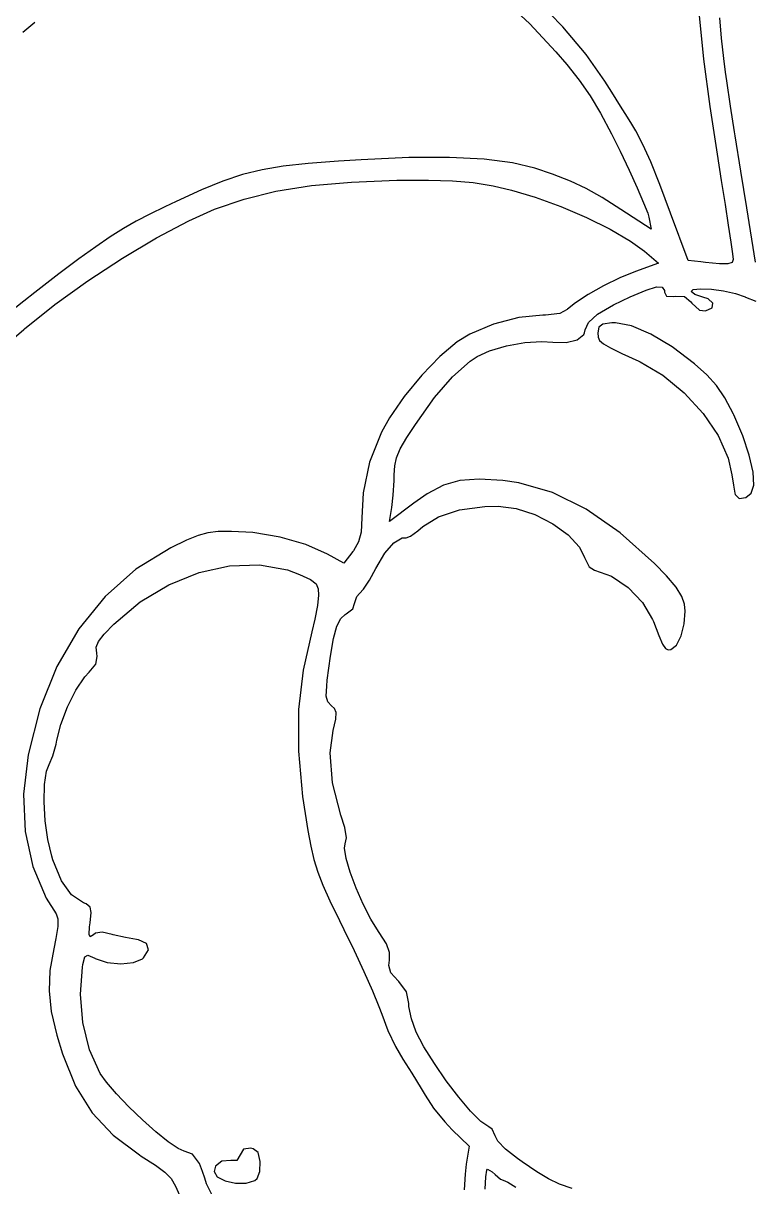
# Model space of a CAD drawing. Header units: inches. Extents: x -2.16 to 7.19, y -6.87 to -1.22.
# Drawn here: x 3.785 to 4.293, y -5.221 to -4.414 of the extents above; entities that cross this region are included whole.
import ezdxf

# ---------------------------------------------------------------- set-up
doc = ezdxf.new("R2010")
doc.units = ezdxf.units.IN
doc.header["$MEASUREMENT"] = 0
doc.layers.add('Front', color=13, linetype='CONTINUOUS', true_color=0xc83434)

msp = doc.modelspace()

# ---------------------------------------------------------------- linework, layer by layer
at = {"layer": 'Front', "linetype": 'CONTINUOUS'}
for p, q in [((4.11897, -4.39781), (4.13663, -4.41426)), ((4.15961, -4.41661), (4.14162, -4.39805)), ((3.78525, -4.42035), (3.7934, -4.41329)), ((4.13663, -4.41426), (4.15479, -4.43395)), ((4.25408, -4.40876), (4.25726, -4.43906)), ((4.26973, -4.42439), (4.26847, -4.41033)), ((4.17573, -4.43576), (4.15961, -4.41661)), ((4.27132, -4.43867), (4.26973, -4.42439)), ((4.15479, -4.43395), (4.16233, -4.4428)), ((4.18875, -4.45421), (4.17573, -4.43576)), ((4.27257, -4.44817), (4.27132, -4.43867)), ((4.16233, -4.4428), (4.17101, -4.45368)), ((4.25726, -4.43906), (4.2616, -4.47184)), ((4.17101, -4.45368), (4.17856, -4.46446)), ((4.19365, -4.46204), (4.18875, -4.45421)), ((4.27335, -4.45411), (4.27257, -4.44817)), ((4.27592, -4.47166), (4.27335, -4.45411)), ((4.19968, -4.47165), (4.19365, -4.46204)), ((4.17856, -4.46446), (4.18577, -4.47642)), ((4.18577, -4.47642), (4.19344, -4.49086)), ((4.20455, -4.47938), (4.19968, -4.47165)), ((4.2616, -4.47184), (4.26664, -4.50498)), ((4.2787, -4.48951), (4.27592, -4.47166)), ((4.2075, -4.48405), (4.20455, -4.47938)), ((4.2103, -4.48871), (4.2075, -4.48405)), ((4.19344, -4.49086), (4.19943, -4.50295)), ((4.21517, -4.49815), (4.2103, -4.48871)), ((4.27913, -4.49225), (4.2787, -4.48951)), ((4.28309, -4.51684), (4.27913, -4.49225)), ((4.19943, -4.50295), (4.20568, -4.51614)), ((4.22061, -4.51036), (4.21517, -4.49815)), ((4.004, -4.50981), (3.98304, -4.51146)), ((4.01989, -4.50877), (4.004, -4.50981)), ((4.05278, -4.50734), (4.01989, -4.50877)), ((4.08109, -4.50721), (4.05278, -4.50734)), ((4.10499, -4.5084), (4.08109, -4.50721)), ((4.12465, -4.51091), (4.10499, -4.5084)), ((4.14025, -4.51475), (4.12465, -4.51091)), ((4.2269, -4.52601), (4.22061, -4.51036)), ((4.26664, -4.50498), (4.26952, -4.52316)), ((3.93752, -4.51911), (3.92393, -4.52365)), ((3.95106, -4.51578), (3.93752, -4.51911)), ((3.96581, -4.51334), (3.95106, -4.51578)), ((3.98304, -4.51146), (3.96581, -4.51334)), ((4.15249, -4.51892), (4.14025, -4.51475)), ((4.16502, -4.52373), (4.15249, -4.51892)), ((4.20568, -4.51614), (4.21122, -4.52834)), ((4.2872, -4.54218), (4.28309, -4.51684)), ((3.92393, -4.52365), (3.90902, -4.52976)), ((3.96071, -4.53073), (3.98534, -4.52679)), ((3.98534, -4.52679), (4.0131, -4.52427)), ((4.0131, -4.52427), (4.04464, -4.52306)), ((4.04464, -4.52306), (4.0665, -4.52294)), ((4.0665, -4.52294), (4.08324, -4.52336)), ((4.08324, -4.52336), (4.0974, -4.5246)), ((4.0974, -4.5246), (4.11139, -4.52697)), ((4.11139, -4.52697), (4.124, -4.52985)), ((4.17592, -4.52882), (4.16502, -4.52373)), ((4.23435, -4.54577), (4.2269, -4.52601)), ((4.26952, -4.52316), (4.27212, -4.53982)), ((3.90902, -4.52976), (3.89154, -4.53774)), ((3.93854, -4.53618), (3.96071, -4.53073)), ((4.124, -4.52985), (4.14047, -4.53468)), ((4.14047, -4.53468), (4.1582, -4.54121)), ((4.18697, -4.53504), (4.17592, -4.52882)), ((4.19998, -4.54324), (4.18697, -4.53504)), ((4.21122, -4.52834), (4.21563, -4.5386)), ((3.88369, -4.54147), (3.87315, -4.54661)), ((3.89154, -4.53774), (3.88369, -4.54147)), ((3.90022, -4.55125), (3.91818, -4.54321)), ((3.91818, -4.54321), (3.93854, -4.53618)), ((4.1582, -4.54121), (4.17595, -4.54886)), ((4.22095, -4.55689), (4.19998, -4.54324)), ((4.21563, -4.5386), (4.21849, -4.54596)), ((4.27212, -4.53982), (4.27435, -4.55429)), ((4.29334, -4.57993), (4.2872, -4.54218)), ((3.86377, -4.55149), (3.85486, -4.55657)), ((3.87315, -4.54661), (3.86377, -4.55149)), ((3.87787, -4.56305), (3.90022, -4.55125)), ((4.17595, -4.54886), (4.19247, -4.55707)), ((4.21849, -4.54596), (4.21932, -4.54875)), ((4.21932, -4.54875), (4.22095, -4.55689)), ((4.2465, -4.57875), (4.23435, -4.54577)), ((3.85486, -4.55657), (3.84573, -4.56231)), ((4.19247, -4.55707), (4.20652, -4.56525)), ((4.27435, -4.55429), (4.2761, -4.56591)), ((3.84573, -4.56231), (3.83571, -4.56915)), ((3.85419, -4.57713), (3.87787, -4.56305)), ((4.20652, -4.56525), (4.21625, -4.5723)), ((4.2761, -4.56591), (4.27726, -4.57401)), ((3.83571, -4.56915), (3.8241, -4.57756)), ((4.21625, -4.5723), (4.22599, -4.58061)), ((4.27726, -4.57401), (4.27775, -4.57793)), ((3.8241, -4.57756), (3.81022, -4.588)), ((3.83031, -4.5928), (3.85419, -4.57713)), ((4.22599, -4.58061), (4.21, -4.58637)), ((4.25525, -4.57973), (4.2465, -4.57875)), ((4.25864, -4.5801), (4.25525, -4.57973)), ((4.26831, -4.58095), (4.25864, -4.5801)), ((4.27413, -4.58094), (4.26831, -4.58095)), ((4.27699, -4.58002), (4.27413, -4.58094)), ((4.27775, -4.5781), (4.27699, -4.58002)), ((4.27775, -4.57793), (4.27775, -4.5781)), ((3.81022, -4.588), (3.7934, -4.60092)), ((4.19922, -4.59079), (4.18782, -4.59635)), ((4.21, -4.58637), (4.19922, -4.59079)), ((3.80734, -4.60934), (3.83031, -4.5928)), ((4.18782, -4.59635), (4.17711, -4.60232)), ((4.2064, -4.60391), (4.21734, -4.59926)), ((4.21734, -4.59926), (4.22456, -4.59705)), ((4.22456, -4.59705), (4.22865, -4.5972)), ((4.22865, -4.5972), (4.23019, -4.59962)), ((4.23019, -4.59962), (4.23025, -4.60058)), ((4.24858, -4.6003), (4.25011, -4.59877)), ((4.25011, -4.59877), (4.25522, -4.59828)), ((4.25522, -4.59828), (4.26264, -4.59868)), ((4.26264, -4.59868), (4.27109, -4.59985)), ((4.27109, -4.59985), (4.2793, -4.60165)), ((3.78576, -4.60683), (3.76582, -4.62283)), ((3.7934, -4.60092), (3.78576, -4.60683)), ((4.16839, -4.60797), (4.16295, -4.61257)), ((4.17711, -4.60232), (4.16839, -4.60797)), ((4.19471, -4.60956), (4.2064, -4.60391)), ((4.23025, -4.60058), (4.23152, -4.60335)), ((4.23152, -4.60335), (4.23607, -4.60373)), ((4.23607, -4.60373), (4.23775, -4.60351)), ((4.23775, -4.60351), (4.24413, -4.60373)), ((4.24413, -4.60373), (4.24852, -4.60745)), ((4.24852, -4.60745), (4.24916, -4.60838)), ((4.25123, -4.6024), (4.24858, -4.6003)), ((4.25671, -4.60407), (4.25123, -4.6024)), ((4.26051, -4.60528), (4.25671, -4.60407)), ((4.26368, -4.60833), (4.26051, -4.60528)), ((4.2793, -4.60165), (4.28598, -4.60397)), ((4.28598, -4.60397), (4.28639, -4.60416)), ((4.28639, -4.60416), (4.29339, -4.60684)), ((3.78641, -4.62605), (3.80734, -4.60934)), ((4.15755, -4.61548), (4.14768, -4.61653)), ((4.16276, -4.61279), (4.15755, -4.61548)), ((4.16295, -4.61257), (4.16276, -4.61279)), ((4.17735, -4.62174), (4.18376, -4.61605)), ((4.18376, -4.61605), (4.19471, -4.60956)), ((4.24916, -4.60838), (4.25441, -4.61308)), ((4.25441, -4.61308), (4.25854, -4.61358)), ((4.25854, -4.61358), (4.26311, -4.61156)), ((4.26311, -4.61156), (4.26368, -4.60833)), ((4.11159, -4.62293), (4.09524, -4.62987)), ((4.12919, -4.61826), (4.11159, -4.62293)), ((4.14584, -4.61655), (4.12919, -4.61826)), ((4.14768, -4.61653), (4.14584, -4.61655)), ((4.17525, -4.62678), (4.17735, -4.62174)), ((4.18736, -4.62295), (4.18458, -4.62506)), ((4.19373, -4.622), (4.18736, -4.62295)), ((4.19622, -4.62194), (4.19373, -4.622)), ((4.20738, -4.62411), (4.19622, -4.62194)), ((4.22068, -4.62981), (4.20738, -4.62411)), ((3.77907, -4.63244), (3.7858, -4.62657)), ((3.7858, -4.62657), (3.78641, -4.62605)), ((4.09524, -4.62987), (4.08638, -4.63522)), ((4.16952, -4.63369), (4.17428, -4.62995)), ((4.17428, -4.62995), (4.17459, -4.62895)), ((4.17459, -4.62895), (4.17525, -4.62678)), ((4.18458, -4.62506), (4.184, -4.62895)), ((4.184, -4.62895), (4.18418, -4.63179)), ((4.18418, -4.63179), (4.18519, -4.63413)), ((4.23543, -4.63869), (4.22068, -4.62981)), ((4.08638, -4.63522), (4.07442, -4.6452)), ((4.10883, -4.64127), (4.12047, -4.63797)), ((4.12047, -4.63797), (4.13323, -4.63568)), ((4.13323, -4.63568), (4.1452, -4.63479)), ((4.1452, -4.63479), (4.15267, -4.63528)), ((4.15267, -4.63528), (4.16191, -4.63562)), ((4.16191, -4.63562), (4.16952, -4.63369)), ((4.18519, -4.63413), (4.18778, -4.63648)), ((4.18778, -4.63648), (4.19268, -4.63934)), ((4.19268, -4.63934), (4.20062, -4.64322)), ((4.25091, -4.6504), (4.23543, -4.63869)), ((4.07442, -4.6452), (4.06177, -4.65829)), ((4.08316, -4.65943), (4.09548, -4.64858)), ((4.09548, -4.64858), (4.10025, -4.64524)), ((4.10025, -4.64524), (4.10883, -4.64127)), ((4.20062, -4.64322), (4.21234, -4.64861)), ((4.21234, -4.64861), (4.21317, -4.64899)), ((4.21317, -4.64899), (4.22903, -4.65819)), ((4.25944, -4.65791), (4.25091, -4.6504)), ((4.06177, -4.65829), (4.04968, -4.673)), ((4.07066, -4.67384), (4.08316, -4.65943)), ((4.22903, -4.65819), (4.24386, -4.67042)), ((4.26631, -4.66539), (4.25944, -4.65791)), ((4.24386, -4.67042), (4.25687, -4.68473)), ((4.27199, -4.67391), (4.26631, -4.66539)), ((4.04968, -4.673), (4.03942, -4.68782)), ((4.0574, -4.69245), (4.07066, -4.67384)), ((4.2779, -4.68531), (4.27199, -4.67391)), ((4.03942, -4.68782), (4.03383, -4.69779)), ((4.25687, -4.68473), (4.26729, -4.70016)), ((4.27813, -4.68579), (4.2779, -4.68531)), ((4.28439, -4.70025), (4.27813, -4.68579)), ((4.05149, -4.70156), (4.0574, -4.69245)), ((4.03383, -4.69779), (4.02553, -4.71861)), ((4.04689, -4.70943), (4.05149, -4.70156)), ((4.26729, -4.70016), (4.27433, -4.71575)), ((4.28893, -4.71377), (4.28439, -4.70025)), ((4.04424, -4.71555), (4.04689, -4.70943)), ((4.02553, -4.71861), (4.02118, -4.73983)), ((4.04273, -4.72745), (4.04303, -4.72114)), ((4.04303, -4.72114), (4.04424, -4.71555)), ((4.27433, -4.71575), (4.27696, -4.7273)), ((4.29157, -4.72549), (4.28893, -4.71377)), ((4.04266, -4.73122), (4.04273, -4.72745)), ((4.27696, -4.7273), (4.27794, -4.73462)), ((4.29211, -4.73457), (4.29157, -4.72549)), ((4.04208, -4.74142), (4.04266, -4.73122)), ((4.07683, -4.73464), (4.06567, -4.74049)), ((4.0883, -4.73141), (4.07683, -4.73464)), ((4.10155, -4.73043), (4.0883, -4.73141)), ((4.11809, -4.73133), (4.10155, -4.73043)), ((4.12918, -4.73287), (4.11809, -4.73133)), ((4.15248, -4.73963), (4.12918, -4.73287)), ((4.27794, -4.73462), (4.2789, -4.74001)), ((4.29036, -4.74016), (4.29211, -4.73457)), ((4.02118, -4.73983), (4.02025, -4.75728)), ((4.04109, -4.75005), (4.04208, -4.74142)), ((4.06567, -4.74049), (4.05625, -4.7471)), ((4.17584, -4.75119), (4.15248, -4.73963)), ((4.2789, -4.74001), (4.27913, -4.74092)), ((4.27913, -4.74092), (4.28201, -4.74375)), ((4.28201, -4.74375), (4.28659, -4.74316)), ((4.28659, -4.74316), (4.29036, -4.74016)), ((4.05625, -4.7471), (4.03948, -4.7598)), ((4.03948, -4.7598), (4.04109, -4.75005)), ((4.07334, -4.75646), (4.08789, -4.75177)), ((4.08789, -4.75177), (4.10546, -4.74934)), ((4.10546, -4.74934), (4.11474, -4.74905)), ((4.11474, -4.74905), (4.12727, -4.75064)), ((4.12727, -4.75064), (4.14031, -4.75496)), ((4.19937, -4.76762), (4.17584, -4.75119)), ((4.02025, -4.75728), (4.01979, -4.76705)), ((4.06265, -4.76319), (4.07334, -4.75646)), ((4.14031, -4.75496), (4.15274, -4.76134)), ((4.15274, -4.76134), (4.16342, -4.76911)), ((3.9067, -4.76939), (3.89865, -4.77275)), ((3.91353, -4.76753), (3.9067, -4.76939)), ((3.92073, -4.76674), (3.91353, -4.76753)), ((3.92988, -4.76659), (3.92073, -4.76674)), ((3.94468, -4.76748), (3.92988, -4.76659)), ((3.96362, -4.77068), (3.94468, -4.76748)), ((4.01979, -4.76705), (4.01801, -4.77394)), ((4.05402, -4.7699), (4.05914, -4.76619)), ((4.05914, -4.76619), (4.06265, -4.76319)), ((4.16342, -4.76911), (4.17123, -4.77758)), ((4.22317, -4.78897), (4.19937, -4.76762)), ((3.89865, -4.77275), (3.88784, -4.77802)), ((3.9815, -4.77579), (3.96362, -4.77068)), ((3.99639, -4.78234), (3.9815, -4.77579)), ((4.01801, -4.77394), (4.01437, -4.78003)), ((4.03613, -4.78181), (4.04244, -4.77456)), ((4.04244, -4.77456), (4.04823, -4.77111)), ((4.04823, -4.77111), (4.05111, -4.77109)), ((4.05111, -4.77109), (4.05402, -4.7699)), ((4.17123, -4.77758), (4.17476, -4.78484)), ((3.88784, -4.77802), (3.86364, -4.79289)), ((4.00776, -4.7887), (3.99639, -4.78234)), ((4.01401, -4.78051), (4.00776, -4.7887)), ((4.01437, -4.78003), (4.01401, -4.78051)), ((4.02993, -4.79227), (4.03613, -4.78181)), ((4.17476, -4.78484), (4.17788, -4.79128)), ((3.86364, -4.79289), (3.8423, -4.81174)), ((3.90738, -4.7952), (3.92855, -4.79055)), ((3.92855, -4.79055), (3.94923, -4.78987)), ((3.94923, -4.78987), (3.96868, -4.79335)), ((3.96868, -4.79335), (3.97713, -4.79644)), ((4.02554, -4.80035), (4.02993, -4.79227)), ((4.17788, -4.79128), (4.18166, -4.79359)), ((4.18166, -4.79359), (4.19347, -4.79773)), ((4.2315, -4.79753), (4.22317, -4.78897)), ((3.88644, -4.80361), (3.90738, -4.7952)), ((3.97713, -4.79644), (3.98459, -4.79994)), ((3.98459, -4.79994), (3.98852, -4.80288)), ((4.0215, -4.80666), (4.02554, -4.80035)), ((4.19347, -4.79773), (4.20501, -4.80558)), ((4.23821, -4.80539), (4.2315, -4.79753)), ((3.86647, -4.81559), (3.88644, -4.80361)), ((3.98852, -4.80288), (3.99003, -4.80652)), ((3.99003, -4.80652), (3.99025, -4.81096)), ((4.01683, -4.81167), (4.01869, -4.8098)), ((4.01869, -4.8098), (4.0215, -4.80666)), ((4.20501, -4.80558), (4.21494, -4.81597)), ((4.24219, -4.81167), (4.23821, -4.80539)), ((3.8423, -4.81174), (3.82398, -4.83432)), ((3.84819, -4.83095), (3.86647, -4.81559)), ((3.98955, -4.81802), (3.98773, -4.82759)), ((3.99025, -4.81096), (3.98955, -4.81802)), ((4.01409, -4.82026), (4.01525, -4.81673)), ((4.01525, -4.81673), (4.01683, -4.81167)), ((4.21494, -4.81597), (4.22189, -4.82771)), ((4.24406, -4.8172), (4.24219, -4.81167)), ((4.24453, -4.82189), (4.24406, -4.8172)), ((4.00558, -4.82697), (4.00874, -4.82418)), ((4.00874, -4.82418), (4.00937, -4.82391)), ((4.00937, -4.82391), (4.01409, -4.82026)), ((4.24385, -4.83071), (4.24453, -4.82189)), ((3.8415, -4.83784), (3.84819, -4.83095)), ((3.98773, -4.82759), (3.98554, -4.83628)), ((4.00062, -4.84083), (4.00293, -4.83231)), ((4.00293, -4.83231), (4.00558, -4.82697)), ((4.22189, -4.82771), (4.22243, -4.82907)), ((4.22243, -4.82907), (4.22618, -4.83885)), ((4.24168, -4.83912), (4.24385, -4.83071)), ((3.82398, -4.83432), (3.80885, -4.86042)), ((3.83755, -4.84291), (3.8415, -4.83784)), ((3.98554, -4.83628), (3.97949, -4.86282)), ((3.99848, -4.85312), (4.00062, -4.84083)), ((4.22618, -4.83885), (4.22878, -4.84481)), ((4.23846, -4.84559), (4.24168, -4.83912)), ((3.83608, -4.84694), (3.83755, -4.84291)), ((3.8364, -4.85106), (3.83608, -4.84694)), ((4.22878, -4.84481), (4.23077, -4.84782)), ((4.23077, -4.84782), (4.23271, -4.84875)), ((4.23271, -4.84875), (4.23466, -4.84858)), ((4.23466, -4.84858), (4.23846, -4.84559)), ((3.83583, -4.85876), (3.83678, -4.8534)), ((3.83678, -4.8534), (3.8364, -4.85106)), ((3.99633, -4.8698), (3.99848, -4.85312)), ((3.80885, -4.86042), (3.79705, -4.88979)), ((3.82816, -4.86755), (3.83126, -4.86416)), ((3.83126, -4.86416), (3.83583, -4.85876)), ((3.97949, -4.86282), (3.97642, -4.89008)), ((3.82198, -4.87684), (3.82816, -4.86755)), ((3.99562, -4.88091), (3.99588, -4.87404)), ((3.99588, -4.87404), (3.99633, -4.8698)), ((3.81613, -4.8884), (3.82198, -4.87684)), ((3.99664, -4.88495), (3.99562, -4.88091)), ((3.79705, -4.88979), (3.78889, -4.92155)), ((3.81144, -4.90049), (3.81613, -4.8884)), ((3.97642, -4.89008), (3.97631, -4.91897)), ((3.99917, -4.88761), (3.99664, -4.88495)), ((4.00121, -4.88937), (3.99917, -4.88761)), ((4.00244, -4.89215), (4.00121, -4.88937)), ((4.00037, -4.90483), (4.00212, -4.89681)), ((4.00212, -4.89681), (4.00244, -4.89215)), ((3.80872, -4.91138), (3.81144, -4.90049)), ((3.99832, -4.92028), (4.00037, -4.90483)), ((3.80604, -4.92238), (3.80821, -4.91427)), ((3.80821, -4.91427), (3.80872, -4.91138)), ((3.78889, -4.92155), (3.78568, -4.94883)), ((3.80347, -4.92823), (3.80604, -4.92238)), ((3.97631, -4.91897), (3.97914, -4.9504)), ((3.99986, -4.94102), (3.99832, -4.92028)), ((3.80164, -4.93288), (3.80347, -4.92823)), ((3.80024, -4.94226), (3.80164, -4.93288)), ((3.79992, -4.95417), (3.80024, -4.94226)), ((4.00579, -4.96357), (3.99986, -4.94102)), ((3.78568, -4.94883), (3.78677, -4.97485)), ((3.80066, -4.9673), (3.79992, -4.95417)), ((3.97914, -4.9504), (3.98281, -4.97405)), ((3.80242, -4.98032), (3.80066, -4.9673)), ((4.00844, -4.972), (4.00579, -4.96357)), ((3.78677, -4.97485), (3.79205, -4.99911)), ((3.98281, -4.97405), (3.98488, -4.98505)), ((4.00967, -4.97911), (4.00844, -4.972)), ((4.00877, -4.98335), (4.00967, -4.97911)), ((3.80516, -4.99191), (3.80242, -4.98032)), ((3.98488, -4.98505), (3.98703, -4.99429)), ((4.00826, -4.98643), (4.00877, -4.98335)), ((4.00941, -4.99351), (4.00826, -4.98643)), ((3.80594, -4.99435), (3.80516, -4.99191)), ((3.81196, -5.00891), (3.80594, -4.99435)), ((3.98703, -4.99429), (3.98967, -5.0029)), ((4.01222, -5.00307), (4.00941, -4.99351)), ((3.79205, -4.99911), (3.80144, -5.02111)), ((3.98967, -5.0029), (3.99321, -5.01205)), ((4.01629, -5.014), (4.01222, -5.00307)), ((3.81898, -5.01881), (3.81196, -5.00891)), ((3.82716, -5.0243), (3.81898, -5.01881)), ((3.99321, -5.01205), (3.99809, -5.02287)), ((4.0212, -5.02524), (4.01629, -5.014)), ((3.80144, -5.02111), (3.80824, -5.03194)), ((3.82905, -5.02507), (3.82716, -5.0243)), ((3.83181, -5.02721), (3.82905, -5.02507)), ((3.83256, -5.03103), (3.83181, -5.02721)), ((3.99809, -5.02287), (4.00471, -5.03653)), ((4.02654, -5.03569), (4.0212, -5.02524)), ((3.80824, -5.03194), (3.80952, -5.03528)), ((3.80952, -5.03528), (3.80951, -5.04063)), ((3.83184, -5.03816), (3.83256, -5.03103)), ((4.0319, -5.04426), (4.02654, -5.03569)), ((3.80951, -5.04063), (3.80814, -5.04906)), ((3.83106, -5.04627), (3.83147, -5.04096)), ((3.83147, -5.04096), (3.83184, -5.03816)), ((4.00471, -5.03653), (4.00782, -5.0428)), ((4.00782, -5.0428), (4.01488, -5.05735)), ((3.80814, -5.04906), (3.8066, -5.05612)), ((3.83186, -5.04783), (3.83106, -5.04627)), ((3.83409, -5.04647), (3.83186, -5.04783)), ((3.83567, -5.0454), (3.83409, -5.04647)), ((3.84016, -5.04458), (3.83567, -5.0454)), ((3.84721, -5.04615), (3.84016, -5.04458)), ((3.84789, -5.04635), (3.84721, -5.04615)), ((3.85637, -5.04843), (3.84789, -5.04635)), ((3.86398, -5.04965), (3.85637, -5.04843)), ((3.86535, -5.04982), (3.86398, -5.04965)), ((3.87091, -5.05238), (3.86535, -5.04982)), ((4.03239, -5.04496), (4.0319, -5.04426)), ((4.03741, -5.05279), (4.03239, -5.04496)), ((3.8066, -5.05612), (3.80393, -5.07117)), ((3.86895, -5.06249), (3.87224, -5.05694)), ((3.87224, -5.05694), (3.87091, -5.05238)), ((4.01488, -5.05735), (4.02164, -5.07191)), ((4.03955, -5.05865), (4.03741, -5.05279)), ((4.03939, -5.064), (4.03955, -5.05865)), ((3.82643, -5.06893), (3.8268, -5.06695)), ((3.8268, -5.06695), (3.82814, -5.06177)), ((3.82814, -5.06177), (3.83033, -5.06063)), ((3.83033, -5.06063), (3.83511, -5.06272)), ((3.83511, -5.06272), (3.83542, -5.06289)), ((3.83542, -5.06289), (3.8436, -5.06557)), ((3.8436, -5.06557), (3.85306, -5.06648)), ((3.85306, -5.06648), (3.8619, -5.06565)), ((3.8619, -5.06565), (3.86825, -5.0631)), ((3.86825, -5.0631), (3.86895, -5.06249)), ((4.03897, -5.06767), (4.03939, -5.064)), ((4.04044, -5.07272), (4.03897, -5.06767)), ((3.80393, -5.07117), (3.80331, -5.08521)), ((3.82505, -5.08761), (3.82643, -5.06893)), ((4.02164, -5.07191), (4.02754, -5.08527)), ((4.04534, -5.07829), (4.04044, -5.07272)), ((4.04589, -5.07881), (4.04534, -5.07829)), ((4.05122, -5.08593), (4.04589, -5.07881)), ((3.80331, -5.08521), (3.80488, -5.0997)), ((3.82684, -5.10733), (3.82505, -5.08761)), ((4.02754, -5.08527), (4.03206, -5.0962)), ((4.05281, -5.09404), (4.05122, -5.08593)), ((3.80488, -5.0997), (3.80874, -5.11608)), ((4.03206, -5.0962), (4.03403, -5.10155)), ((4.05293, -5.0961), (4.05281, -5.09404)), ((4.0546, -5.10467), (4.05293, -5.0961)), ((3.8315, -5.12625), (3.82684, -5.10733)), ((4.03403, -5.10155), (4.03836, -5.11273)), ((4.05763, -5.1133), (4.0546, -5.10467)), ((3.80874, -5.11608), (3.81275, -5.12905)), ((4.03836, -5.11273), (4.04364, -5.12398)), ((4.05777, -5.11359), (4.05763, -5.1133)), ((4.06329, -5.12411), (4.05777, -5.11359)), ((4.04364, -5.12398), (4.04867, -5.1328)), ((4.07054, -5.1358), (4.06329, -5.12411)), ((3.81275, -5.12905), (3.82179, -5.15135)), ((3.83873, -5.14256), (3.8315, -5.12625)), ((4.04867, -5.1328), (4.05488, -5.14246)), ((4.07883, -5.14774), (4.07054, -5.1358)), ((3.84315, -5.14876), (3.83873, -5.14256)), ((3.85015, -5.15683), (3.84315, -5.14876)), ((4.05488, -5.14246), (4.0613, -5.15299)), ((4.08746, -5.159), (4.07883, -5.14774)), ((3.82179, -5.15135), (3.83321, -5.16986)), ((3.85875, -5.16575), (3.85015, -5.15683)), ((4.0613, -5.15299), (4.0641, -5.15779)), ((4.0641, -5.15779), (4.07002, -5.16667)), ((4.09571, -5.16868), (4.08746, -5.159)), ((3.83321, -5.16986), (3.84771, -5.18546)), ((3.86815, -5.17477), (3.85875, -5.16575)), ((4.07002, -5.16667), (4.07771, -5.17618)), ((4.10289, -5.17585), (4.09571, -5.16868)), ((3.8775, -5.18311), (3.86815, -5.17477)), ((4.07771, -5.17618), (4.0829, -5.18169)), ((4.10829, -5.17959), (4.10289, -5.17585)), ((4.1107, -5.18129), (4.10829, -5.17959)), ((3.84771, -5.18546), (3.86598, -5.19907)), ((3.88599, -5.19003), (3.8775, -5.18311)), ((4.0829, -5.18169), (4.09461, -5.19309)), ((4.11275, -5.18597), (4.1107, -5.18129)), ((4.11449, -5.18951), (4.11275, -5.18597)), ((3.89279, -5.19474), (3.88599, -5.19003)), ((3.89707, -5.1965), (3.89279, -5.19474)), ((3.90272, -5.19868), (3.89707, -5.1965)), ((3.93816, -5.19522), (3.93598, -5.19905)), ((3.9432, -5.19447), (3.93816, -5.19522)), ((3.94499, -5.19485), (3.9432, -5.19447)), ((3.94838, -5.19749), (3.94499, -5.19485)), ((4.09461, -5.19309), (4.09258, -5.20544)), ((4.11989, -5.19507), (4.11449, -5.18951)), ((4.12827, -5.20168), (4.11989, -5.19507)), ((3.86598, -5.19907), (3.86728, -5.19989)), ((3.86728, -5.19989), (3.87708, -5.20615)), ((3.90779, -5.20517), (3.90272, -5.19868)), ((3.90974, -5.21068), (3.90779, -5.20517)), ((3.92323, -5.20342), (3.91881, -5.20696)), ((3.92941, -5.2031), (3.92323, -5.20342)), ((3.93356, -5.20304), (3.92941, -5.2031)), ((3.93598, -5.19905), (3.93356, -5.20304)), ((3.9498, -5.20359), (3.94838, -5.19749)), ((3.94947, -5.21059), (3.94982, -5.20379)), ((3.94982, -5.20379), (3.9498, -5.20359)), ((4.13156, -5.20403), (4.12827, -5.20168)), ((4.14159, -5.21095), (4.13156, -5.20403)), ((3.87708, -5.20615), (3.88361, -5.21098)), ((3.88361, -5.21098), (3.88792, -5.21548)), ((3.91138, -5.2153), (3.90974, -5.21068)), ((3.91881, -5.20696), (3.91775, -5.21068)), ((3.91775, -5.21068), (3.91996, -5.2144)), ((3.94762, -5.21546), (3.94947, -5.21059)), ((4.09182, -5.21258), (4.09116, -5.22335)), ((4.09258, -5.20544), (4.09182, -5.21258)), ((4.10634, -5.21444), (4.10703, -5.20975)), ((4.10703, -5.20975), (4.10745, -5.20905)), ((4.10745, -5.20905), (4.11071, -5.21076)), ((4.11071, -5.21076), (4.11275, -5.2128)), ((4.11275, -5.2128), (4.1165, -5.21595)), ((4.14965, -5.21581), (4.14159, -5.21095)), ((3.88792, -5.21548), (3.89106, -5.22071)), ((3.89106, -5.22071), (3.89378, -5.22694)), ((3.91263, -5.21913), (3.91138, -5.2153)), ((3.9169, -5.22805), (3.91263, -5.21913)), ((3.91996, -5.2144), (3.9255, -5.21713)), ((3.9255, -5.21713), (3.93275, -5.21862)), ((3.93275, -5.21862), (3.9401, -5.21862)), ((3.9401, -5.21862), (3.94595, -5.21686)), ((3.94595, -5.21686), (3.94762, -5.21546)), ((4.1058, -5.22281), (4.10634, -5.21444)), ((4.1165, -5.21595), (4.11833, -5.21655)), ((4.11833, -5.21655), (4.12162, -5.21798)), ((4.12162, -5.21798), (4.12711, -5.22161)), ((4.15731, -5.21937), (4.14965, -5.21581)), ((4.16614, -5.2224), (4.15731, -5.21937))]:
    msp.add_line(p, q, dxfattribs=at)

doc.saveas('drawing.dxf')
